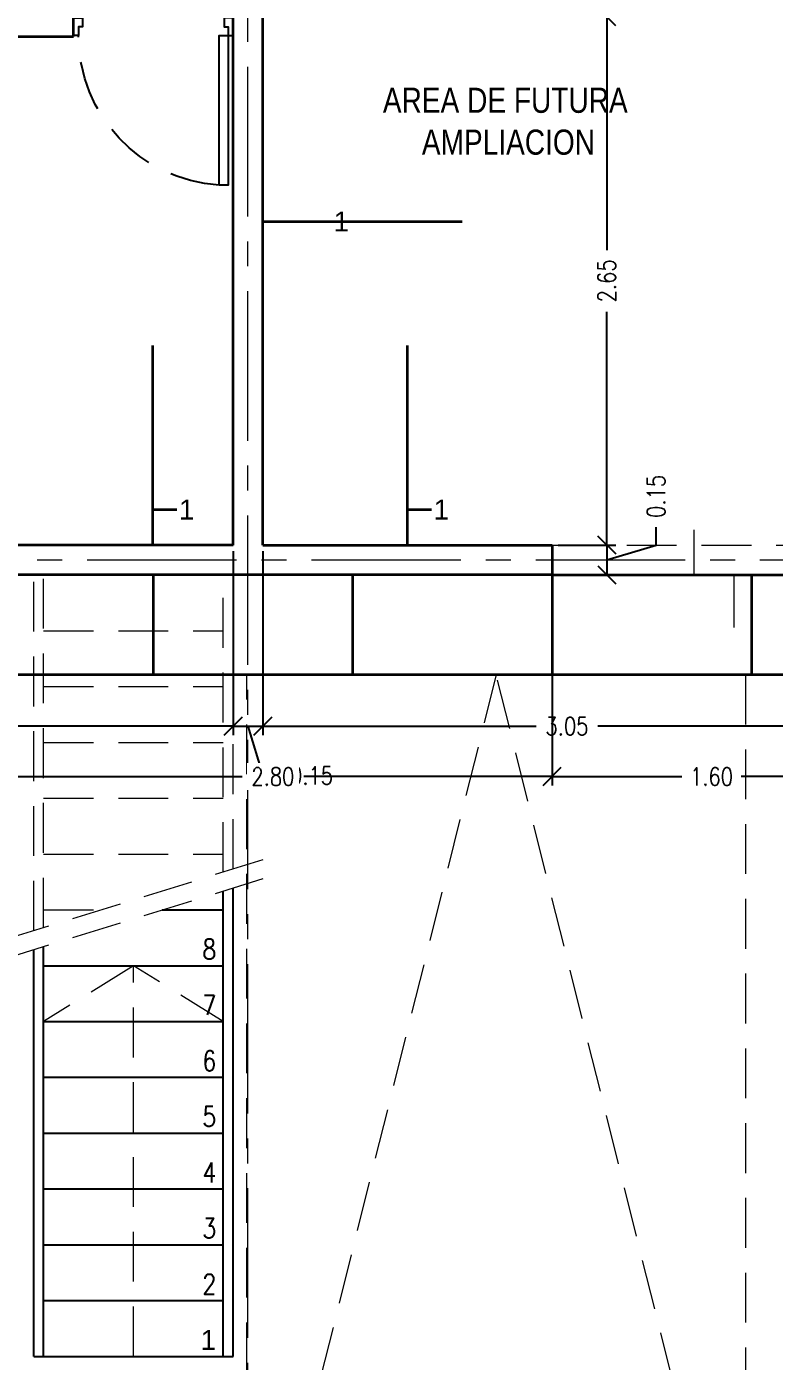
# Model space of a CAD drawing. Header units: inches. Extents: x -0.2 to 34.5, y 0 to 23.
# Drawn here: x 11.69 to 15.44, y 7.69 to 14.39 of the extents above; entities that cross this region are included whole.
import ezdxf

# ---------------------------------------------------------------- set-up
doc = ezdxf.new("R2010")
doc.units = ezdxf.units.IN
doc.header["$MEASUREMENT"] = 0
doc.linetypes.add('CENTER2', pattern=[1.125, 0.75, -0.125, 0.125, -0.125])
doc.linetypes.add('HIDDEN', pattern=[0.375, 0.25, -0.125])
doc.layers.get('DEFPOINTS').update_dxf_attribs({"color": 210})
for name, color, linetype, lineweight in [('A-ANNO-DIMS', 3, 'Continuous', 18), ('A-ANNO-NOTE', 7, 'Continuous', 35), ('A-ANNO-SYMB', 3, 'Continuous', 18), ('A-ANNO-TEXT', 3, 'Continuous', 18), ('A-DOOR-FULL', 4, 'Continuous', 25), ('A-FLOR-LEVL', 7, 'Continuous', 35), ('A-FLOR-OVHD', 3, 'HIDDEN', 18), ('A-FLOR-STRS', 4, 'Continuous', 25), ('A-WALL-FULL-EXTR', 7, 'Continuous', 35), ('A-WALL-FULL-INTR', 7, 'Continuous', 35), ('U-PARK-MNR', 255, 'Continuous', 13)]:
    doc.layers.add(name, color=color, linetype=linetype, lineweight=lineweight)
doc.styles.add('E-ARIAL', font='Arial.ttf')
doc.styles.add('E-ROMANS', font='romans.shx', dxfattribs={"width": 0.8})
doc.dimstyles.new('E-0050_TICK_18', dxfattribs={"dimscale": 0.001, "dimtxt": 90, "dimasz": 90, "dimexe": 45, "dimexo": 30, "dimgap": 45, "dimtad": 0, "dimzin": 0, "dimdsep": 46, "dimtxsty": 'E-ROMANS', "dimblk": 'OBLIQUE', "dimcen": 45, "dimclrd": 256, "dimclre": 256, "dimclrt": 256, "dimadec": 0, "dimazin": 0, "dimtfac": 1, "dimtmove": 1, "dimatfit": 3, "dimldrblk": 'OPEN90', "dimfxl": 1, "dimtfill": 1, "dimtolj": 1, "dimtzin": 0, "dimarcsym": 0})
doc.dimstyles.new('E-0200_TICK_12', dxfattribs={"dimscale": 0.001, "dimtxt": 240, "dimasz": 240, "dimexe": 120, "dimexo": 80, "dimgap": 120, "dimtad": 0, "dimzin": 0, "dimdsep": 46, "dimtxsty": 'E-ROMANS', "dimblk": 'OBLIQUE', "dimcen": 120, "dimclrd": 256, "dimclre": 256, "dimclrt": 256, "dimadec": 0, "dimazin": 0, "dimtfac": 1, "dimtmove": 1, "dimatfit": 3, "dimldrblk": 'OPEN90', "dimfxl": 1, "dimtfill": 1, "dimtolj": 1, "dimtzin": 0, "dimlwd": -1, "dimarcsym": 0})

# ---------------------------------------------------------------- blocks, each defined once
blk = doc.blocks.new('DOOR-75')
for points in [[(-0.07, 0.84), (-0.07, 0.09), (-0.025, 0.09), (-0.025, 0.84), (-0.07, 0.84)], [(-0.775, 0.09), (-0.8, 0.09), (-0.8, 0), (-0.755, 0), (-0.755, 0.045), (-0.775, 0.045), (-0.775, 0.09)], [(-0.025, 0.09), (0, 0.09), (0, 0), (-0.045, 0), (-0.045, 0.045), (-0.025, 0.045), (-0.025, 0.09)]]:
    blk.add_lwpolyline(points)
at = {"linetype": 'HIDDEN'}
blk.add_arc((-0.0225, 0.089), 0.7525, 93.61808, 179.92486, dxfattribs=at)
blk = doc.blocks.new('_Oblique')
at = {"color": 0, "linetype": 'ByBlock', "lineweight": -2}
blk.add_line((-0.5, -0.5), (0.5, 0.5), dxfattribs=at)
blk = doc.blocks.new('*D180')
at = {"layer": 'A-ANNO-DIMS', "lineweight": -2, "transparency": 16777216}
for p, q in [((9.6784, 11.7557), (9.6784, 10.8319)), ((12.7284, 11.7557), (12.7284, 10.8319)), ((9.6784, 10.8769), (11.0486, 10.8769)), ((12.7284, 10.8769), (11.3581, 10.8769))]:
    blk.add_line(p, q, dxfattribs=at)
at = {"layer": 'DEFPOINTS', "color": 0, "transparency": 16777216}
for p in [(9.6784, 11.7857), (12.7284, 11.7857), (12.7284, 10.8769)]:
    blk.add_point(p, dxfattribs=at)
at = {"layer": 'A-ANNO-DIMS', "lineweight": -2, "transparency": 16777216, "xscale": 0.09, "yscale": 0.09, "zscale": 0.09, "rotation": 180}
blk.add_blockref('_Oblique', (9.6784, 10.8769), dxfattribs=at)
at = {"layer": 'A-ANNO-DIMS', "lineweight": -2, "transparency": 16777216, "xscale": 0.09, "yscale": 0.09, "zscale": 0.09}
blk.add_blockref('_Oblique', (12.7284, 10.8769), dxfattribs=at)
at = {"layer": 'A-ANNO-DIMS', "transparency": 16777216, "insert": (11.2034, 10.8769), "char_height": 0.09, "attachment_point": 5, "style": 'E-ROMANS', "bg_fill": 3, "box_fill_scale": 1.25, "bg_fill_color": 256, "bg_fill_true_color": 13158600, "bg_fill_transparency": 0}
blk.add_mtext('\\A1;3.05', dxfattribs=at)
blk = doc.blocks.new('_Open90')
at = {"color": 0, "linetype": 'ByBlock', "lineweight": -2}
for p, q in [((0, 0), (-1, 0)), ((-0.5, 0.5), (0, 0)), ((0, 0), (-0.5, -0.5))]:
    blk.add_line(p, q, dxfattribs=at)
blk = doc.blocks.new('*D181')
at = {"layer": 'A-ANNO-DIMS', "lineweight": -2, "transparency": 16777216}
for p, q in [((12.7284, 11.7557), (12.7284, 10.8319)), ((12.8784, 11.7557), (12.8784, 10.8319)), ((12.7284, 10.8769), (12.8784, 10.8769)), ((12.8034, 10.8769), (12.8776, 10.6294)), ((12.8776, 10.6294), (12.9676, 10.6294))]:
    blk.add_line(p, q, dxfattribs=at)
at = {"layer": 'DEFPOINTS', "color": 0, "transparency": 16777216}
for p in [(12.7284, 11.7857), (12.8784, 11.7857), (12.8784, 10.8769)]:
    blk.add_point(p, dxfattribs=at)
at = {"layer": 'A-ANNO-DIMS', "lineweight": -2, "transparency": 16777216, "xscale": 0.09, "yscale": 0.09, "zscale": 0.09, "rotation": 180}
blk.add_blockref('_Oblique', (12.7284, 10.8769), dxfattribs=at)
at = {"layer": 'A-ANNO-DIMS', "lineweight": -2, "transparency": 16777216, "xscale": 0.09, "yscale": 0.09, "zscale": 0.09}
blk.add_blockref('_Oblique', (12.8784, 10.8769), dxfattribs=at)
at = {"layer": 'A-ANNO-DIMS', "transparency": 16777216, "insert": (13.1223, 10.6294), "char_height": 0.09, "attachment_point": 5, "style": 'E-ROMANS', "bg_fill": 3, "box_fill_scale": 1.25, "bg_fill_color": 256, "bg_fill_true_color": 13158600, "bg_fill_transparency": 0}
blk.add_mtext('\\A1;0.15', dxfattribs=at)
blk = doc.blocks.new('*D182')
at = {"layer": 'A-ANNO-DIMS', "lineweight": -2, "transparency": 16777216}
for p, q in [((12.8784, 11.7557), (12.8784, 10.8319)), ((15.9284, 11.6057), (15.9284, 10.8319)), ((12.8784, 10.8769), (14.2486, 10.8769)), ((15.9284, 10.8769), (14.5581, 10.8769))]:
    blk.add_line(p, q, dxfattribs=at)
at = {"layer": 'DEFPOINTS', "color": 0, "transparency": 16777216}
for p in [(12.8784, 11.7857), (15.9284, 11.6357), (15.9284, 10.8769)]:
    blk.add_point(p, dxfattribs=at)
at = {"layer": 'A-ANNO-DIMS', "lineweight": -2, "transparency": 16777216, "xscale": 0.09, "yscale": 0.09, "zscale": 0.09, "rotation": 180}
blk.add_blockref('_Oblique', (12.8784, 10.8769), dxfattribs=at)
at = {"layer": 'A-ANNO-DIMS', "lineweight": -2, "transparency": 16777216, "xscale": 0.09, "yscale": 0.09, "zscale": 0.09}
blk.add_blockref('_Oblique', (15.9284, 10.8769), dxfattribs=at)
at = {"layer": 'A-ANNO-DIMS', "transparency": 16777216, "insert": (14.4034, 10.8769), "char_height": 0.09, "attachment_point": 5, "style": 'E-ROMANS', "bg_fill": 3, "box_fill_scale": 1.25, "bg_fill_color": 256, "bg_fill_true_color": 13158600, "bg_fill_transparency": 0}
blk.add_mtext('\\A1;3.05', dxfattribs=at)
blk = doc.blocks.new('*D120')
at = {"layer": 'A-ANNO-DIMS', "lineweight": -2, "transparency": 16777216}
for p, q in [((11.5284, 11.6557), (11.5284, 10.5793)), ((14.3284, 11.6557), (14.3284, 10.5793)), ((11.5284, 10.6243), (12.7736, 10.6243)), ((14.3284, 10.6243), (13.0831, 10.6243))]:
    blk.add_line(p, q, dxfattribs=at)
at = {"layer": 'DEFPOINTS', "color": 0, "transparency": 16777216}
for p in [(11.5284, 11.6857), (14.3284, 11.6857), (14.3284, 10.6243)]:
    blk.add_point(p, dxfattribs=at)
at = {"layer": 'A-ANNO-DIMS', "lineweight": -2, "transparency": 16777216, "xscale": 0.09, "yscale": 0.09, "zscale": 0.09, "rotation": 180}
blk.add_blockref('_Oblique', (11.5284, 10.6243), dxfattribs=at)
at = {"layer": 'A-ANNO-DIMS', "lineweight": -2, "transparency": 16777216, "xscale": 0.09, "yscale": 0.09, "zscale": 0.09}
blk.add_blockref('_Oblique', (14.3284, 10.6243), dxfattribs=at)
at = {"layer": 'A-ANNO-DIMS', "transparency": 16777216, "insert": (12.9284, 10.6243), "char_height": 0.09, "attachment_point": 5, "style": 'E-ROMANS', "bg_fill": 3, "box_fill_scale": 1.25, "bg_fill_color": 256, "bg_fill_true_color": 13158600, "bg_fill_transparency": 0}
blk.add_mtext('\\A1;2.80', dxfattribs=at)
blk = doc.blocks.new('*D193')
at = {"layer": 'A-ANNO-DIMS', "lineweight": -2, "transparency": 16777216}
for p, q in [((14.3284, 11.6057), (14.3284, 10.5793)), ((15.9284, 11.6057), (15.9284, 10.5793)), ((14.3284, 10.6243), (14.9788, 10.6243)), ((15.9284, 10.6243), (15.2779, 10.6243))]:
    blk.add_line(p, q, dxfattribs=at)
at = {"layer": 'DEFPOINTS', "color": 0, "transparency": 16777216}
for p in [(14.3284, 11.6357), (15.9284, 11.6357), (15.9284, 10.6243)]:
    blk.add_point(p, dxfattribs=at)
at = {"layer": 'A-ANNO-DIMS', "lineweight": -2, "transparency": 16777216, "xscale": 0.09, "yscale": 0.09, "zscale": 0.09, "rotation": 180}
blk.add_blockref('_Oblique', (14.3284, 10.6243), dxfattribs=at)
at = {"layer": 'A-ANNO-DIMS', "lineweight": -2, "transparency": 16777216, "xscale": 0.09, "yscale": 0.09, "zscale": 0.09}
blk.add_blockref('_Oblique', (15.9284, 10.6243), dxfattribs=at)
at = {"layer": 'A-ANNO-DIMS', "transparency": 16777216, "insert": (15.1284, 10.6243), "char_height": 0.09, "attachment_point": 5, "style": 'E-ROMANS', "bg_fill": 3, "box_fill_scale": 1.25, "bg_fill_color": 256, "bg_fill_true_color": 13158600, "bg_fill_transparency": 0}
blk.add_mtext('\\A1;1.60', dxfattribs=at)
blk = doc.blocks.new('*D130')
at = {"layer": 'A-ANNO-DIMS', "lineweight": -2, "transparency": 16777216}
for p, q in [((12.9084, 14.4357), (14.6479, 14.4357)), ((14.6029, 14.4357), (14.6029, 13.2654)), ((14.6029, 11.7857), (14.6029, 12.956)), ((14.3584, 11.7857), (14.6479, 11.7857))]:
    blk.add_line(p, q, dxfattribs=at)
at = {"layer": 'DEFPOINTS', "color": 0, "transparency": 16777216}
for p in [(12.8784, 14.4357), (14.3284, 11.7857), (14.6029, 11.7857)]:
    blk.add_point(p, dxfattribs=at)
at = {"layer": 'A-ANNO-DIMS', "lineweight": -2, "transparency": 16777216, "xscale": 0.09, "yscale": 0.09, "zscale": 0.09}
for p, rotation in [((14.6029, 14.4357), 90), ((14.6029, 11.7857), 270)]:
    blk.add_blockref('_Oblique', p, dxfattribs=dict(at, rotation=rotation))
at = {"layer": 'A-ANNO-DIMS', "transparency": 16777216, "insert": (14.6029, 13.1107), "char_height": 0.09, "attachment_point": 5, "rotation": 90, "style": 'E-ROMANS', "bg_fill": 3, "box_fill_scale": 1.25, "bg_fill_color": 256, "bg_fill_true_color": 13158600, "bg_fill_transparency": 0}
blk.add_mtext('\\A1;2.65', dxfattribs=at)
blk = doc.blocks.new('*D131')
at = {"layer": 'A-ANNO-DIMS', "lineweight": -2, "transparency": 16777216}
for p, q in [((14.8504, 11.7849), (14.8504, 11.8749)), ((14.3584, 11.7857), (14.6479, 11.7857)), ((14.6029, 11.7857), (14.6029, 11.6357)), ((14.6029, 11.7107), (14.8504, 11.7849)), ((14.3584, 11.6357), (14.6479, 11.6357))]:
    blk.add_line(p, q, dxfattribs=at)
at = {"layer": 'DEFPOINTS', "color": 0, "transparency": 16777216}
for p in [(14.3284, 11.7857), (14.3284, 11.6357), (14.6029, 11.6357)]:
    blk.add_point(p, dxfattribs=at)
at = {"layer": 'A-ANNO-DIMS', "lineweight": -2, "transparency": 16777216, "xscale": 0.09, "yscale": 0.09, "zscale": 0.09}
for p, rotation in [((14.6029, 11.7857), 90), ((14.6029, 11.6357), 270)]:
    blk.add_blockref('_Oblique', p, dxfattribs=dict(at, rotation=rotation))
at = {"layer": 'A-ANNO-DIMS', "transparency": 16777216, "insert": (14.8504, 12.0296), "char_height": 0.09, "attachment_point": 5, "rotation": 90, "style": 'E-ROMANS', "bg_fill": 3, "box_fill_scale": 1.25, "bg_fill_color": 256, "bg_fill_true_color": 13158600, "bg_fill_transparency": 0}
blk.add_mtext('\\A1;0.15', dxfattribs=at)

msp = doc.modelspace()

# ---------------------------------------------------------------- linework, layer by layer
at = {"layer": 'A-ANNO-SYMB', "linetype": 'CENTER2'}
for p, q in [((12.8034, 5.5589), (12.8034, 19.8947)), ((5.2464, 11.7107), (26.6034, 11.7107))]:
    msp.add_line(p, q, dxfattribs=at)
at = {"layer": 'A-FLOR-LEVL'}
for p, q in [((12.3284, 11.6357), (12.3284, 11.1357)), ((13.3284, 11.6357), (13.3284, 11.1357)), ((14.3284, 11.6357), (14.3284, 11.1357)), ((14.3284, 11.6357), (15.9284, 11.6357)), ((15.3284, 11.6357), (15.3284, 11.1357)), ((6.3284, 11.1357), (25.6784, 11.1357))]:
    msp.add_line(p, q, dxfattribs=at)
at = {"layer": 'A-FLOR-OVHD'}
for p, q in [((14.3284, 11.7857), (15.9284, 11.7857)), ((11.7284, 9.8514), (11.7284, 11.6357)), ((11.7784, 9.8669), (11.7784, 11.6357)), ((12.6784, 10.1455), (12.6784, 11.6357)), ((12.7284, 10.161), (12.7284, 11.6357)), ((11.7784, 11.3557), (12.6784, 11.3557)), ((11.7784, 11.0757), (12.6784, 11.0757)), ((11.7784, 10.7957), (12.6784, 10.7957)), ((11.7784, 10.5157), (12.6784, 10.5157)), ((11.7784, 10.2357), (12.6784, 10.2357)), ((11.7784, 9.9557), (12.0652, 9.9557))]:
    msp.add_line(p, q, dxfattribs=at)
for points in [[(11.5661, 9.8012), (12.9198, 10.2203)], [(11.5661, 9.7056), (12.9198, 10.1248)], [(12.6784, 9.3957), (12.2284, 9.6757), (11.7784, 9.3957)], [(12.2284, 7.7157), (12.2284, 9.6757)]]:
    msp.add_lwpolyline(points, dxfattribs=at)
at = {"layer": 'A-FLOR-STRS'}
for p, q in [((12.6784, 7.7157), (12.6784, 10.05)), ((12.7284, 7.7157), (12.7284, 10.0655)), ((12.3737, 9.9557), (12.6784, 9.9557)), ((11.7284, 7.7157), (11.7284, 9.7559)), ((11.7784, 7.7157), (11.7784, 9.7713)), ((11.7784, 9.6757), (12.6784, 9.6757)), ((11.7784, 9.3957), (12.6784, 9.3957)), ((11.7784, 9.1157), (12.6784, 9.1157)), ((11.7784, 8.8357), (12.6784, 8.8357)), ((11.7784, 8.5557), (12.6784, 8.5557)), ((11.7784, 8.2757), (12.6784, 8.2757)), ((11.7784, 7.9957), (12.6784, 7.9957)), ((11.7284, 7.7157), (12.7284, 7.7157))]:
    msp.add_line(p, q, dxfattribs=at)
at = {"layer": 'A-WALL-FULL-EXTR'}
for p, q in [((12.7284, 11.7857), (12.7284, 14.4357)), ((12.8784, 11.7857), (12.8784, 14.4357)), ((12.7284, 11.7857), (11.5284, 11.7857)), ((12.8784, 11.7857), (14.3284, 11.7857)), ((14.3284, 11.7857), (14.3284, 11.6357)), ((14.3284, 11.6357), (11.5284, 11.6357))]:
    msp.add_line(p, q, dxfattribs=at)
at = {"layer": 'A-WALL-FULL-INTR'}
for p, q in [((11.9284, 14.3357), (11.9284, 14.4357)), ((9.6784, 14.3357), (11.9284, 14.3357))]:
    msp.add_line(p, q, dxfattribs=at)
at = {"layer": 'U-PARK-MNR', "linetype": 'HIDDEN'}
for points in [[(15.2984, 6.1357), (12.7984, 6.1357), (12.7984, 11.1357), (15.2984, 11.1357), (15.2984, 6.1357)], [(15.2984, 6.1357), (14.0484, 11.1357), (12.7984, 6.1357)]]:
    msp.add_lwpolyline(points, dxfattribs=at)

# ---------------------------------------------------------------- block references
at = {"layer": 'A-DOOR-FULL', "xscale": -1, "rotation": 180}
msp.add_blockref('DOOR-75', (12.7284, 14.4307), dxfattribs=at)

# ---------------------------------------------------------------- texts
at = {"layer": 'A-ANNO-TEXT'}
for s, insert, char_height, attachment_point, style in [('{\\fArial|b0|i0|c0|p34;AREA DE FUTURA\\P     AMPLIACION}', (13.4799, 14.0796), 0.126, 1, 'E-ROMANS'), ('1', (13.2329, 13.4084), 0.1, 4, 'E-ARIAL'), ('1', (12.4569, 11.9636), 0.1, 4, 'E-ARIAL'), ('1', (13.7348, 11.9636), 0.1, 4, 'E-ARIAL'), ('8', (12.6436, 9.7085), 0.1, 9, 'E-ROMANS'), ('7', (12.6436, 9.4285), 0.1, 9, 'E-ROMANS'), ('6', (12.6436, 9.1485), 0.1, 9, 'E-ROMANS'), ('5', (12.6436, 8.8685), 0.1, 9, 'E-ROMANS'), ('4', (12.6436, 8.5885), 0.1, 9, 'E-ROMANS'), ('3', (12.6436, 8.3085), 0.1, 9, 'E-ROMANS'), ('2', (12.6436, 8.0285), 0.1, 9, 'E-ROMANS')]:
    msp.add_mtext(s, dxfattribs=dict(at, insert=insert, char_height=char_height, attachment_point=attachment_point, style=style))
at = {"layer": 'A-ANNO-TEXT', "insert": (12.6436, 7.7485), "char_height": 0.1, "attachment_point": 9}
msp.add_mtext('{\\fArial|b0|i0|c0|p34;1}', dxfattribs=at)

# ---------------------------------------------------------------- leaders
at = {"layer": 'A-ANNO-NOTE'}
msp.add_leader([(12.8784, 13.4083), (13.1014, 13.4084), (13.2226, 13.4084)], dimstyle='E-0200_TICK_12', override={"dimasz": 0.2, "dimgap": 0.8, "dimtad": 0, "dimldrblk": 'Open90'}, dxfattribs=at)

# ---------------------------------------------------------------- next in the draw order: dimensions: what is measured, and where the dimension line sits
at = {"layer": 'A-ANNO-DIMS'}
dim = msp.add_linear_dim(base=(12.7284, 10.8769), p1=(9.6784, 11.7857), p2=(12.7284, 11.7857), dimstyle='E-0050_TICK_18', dxfattribs=at)
dim.commit()
dim.dimension.update_dxf_attribs({"geometry": '*D180', "text_midpoint": (11.2034, 10.8769)})

# ---------------------------------------------------------------- next in the draw order: dimensions: what is measured, and where the dimension line sits
dim = msp.add_linear_dim(base=(12.8784, 10.8769), p1=(12.7284, 11.7857), p2=(12.8784, 11.7857), dimstyle='E-0050_TICK_18', dxfattribs=at)
dim.commit()
dim.dimension.update_dxf_attribs({"geometry": '*D181', "text_midpoint": (13.0126, 10.6294)})

# ---------------------------------------------------------------- next in the draw order: leaders
at = {"layer": 'A-ANNO-NOTE'}
msp.add_leader([(12.3254, 11.7857), (12.3254, 11.9636), (12.4465, 11.9636)], dimstyle='E-0200_TICK_12', override={"dimasz": 0.2, "dimgap": 0.8, "dimtad": 0, "dimldrblk": 'Open90'}, dxfattribs=at)

# ---------------------------------------------------------------- next in the draw order: dimensions: what is measured, and where the dimension line sits
at = {"layer": 'A-ANNO-DIMS'}
dim = msp.add_linear_dim(base=(15.9284, 10.8769), p1=(12.8784, 11.7857), p2=(15.9284, 11.6357), dimstyle='E-0050_TICK_18', dxfattribs=at)
dim.commit()
dim.dimension.update_dxf_attribs({"geometry": '*D182', "text_midpoint": (14.4034, 10.8769)})

# ---------------------------------------------------------------- next in the draw order: dimensions: what is measured, and where the dimension line sits
dim = msp.add_linear_dim(base=(14.3284, 10.6243), p1=(11.5284, 11.6857), p2=(14.3284, 11.6857), dimstyle='E-0050_TICK_18', dxfattribs=at)
dim.commit()
dim.dimension.update_dxf_attribs({"geometry": '*D120', "text_midpoint": (12.9284, 10.6243)})

# ---------------------------------------------------------------- next in the draw order: leaders
at = {"layer": 'A-ANNO-NOTE'}
msp.add_leader([(13.6034, 11.7857), (13.6034, 11.9636), (13.7245, 11.9636)], dimstyle='E-0200_TICK_12', override={"dimasz": 0.2, "dimgap": 0.8, "dimtad": 0, "dimldrblk": 'Open90'}, dxfattribs=at)

# ---------------------------------------------------------------- next in the draw order: dimensions: what is measured, and where the dimension line sits
at = {"layer": 'A-ANNO-DIMS'}
dim = msp.add_linear_dim(base=(14.6029, 11.7857), p1=(12.8784, 14.4357), p2=(14.3284, 11.7857), angle=90, dimstyle='E-0050_TICK_18', dxfattribs=at)
dim.commit()
dim.dimension.update_dxf_attribs({"geometry": '*D130', "text_midpoint": (14.6029, 13.1107)})
dim = msp.add_linear_dim(base=(15.9284, 10.6243), p1=(14.3284, 11.6357), p2=(15.9284, 11.6357), dimstyle='E-0050_TICK_18', dxfattribs=at)
dim.commit()
dim.dimension.update_dxf_attribs({"geometry": '*D193', "text_midpoint": (15.1284, 10.6243)})

# ---------------------------------------------------------------- next in the draw order: linework, layer by layer
at = {"layer": 'A-ANNO-SYMB'}
msp.add_lwpolyline([(15.0401, 11.8627), (15.0401, 11.6357), (15.2401, 11.6357), (15.2401, 11.3723)], dxfattribs=at)

# ---------------------------------------------------------------- next in the draw order: dimensions: what is measured, and where the dimension line sits
at = {"layer": 'A-ANNO-DIMS'}
dim = msp.add_linear_dim(base=(14.6029, 11.6357), p1=(14.3284, 11.7857), p2=(14.3284, 11.6357), angle=90, dimstyle='E-0050_TICK_18', dxfattribs=at)
dim.commit()
dim.dimension.update_dxf_attribs({"geometry": '*D131', "text_midpoint": (14.8504, 11.9199)})

doc.saveas('drawing.dxf')
